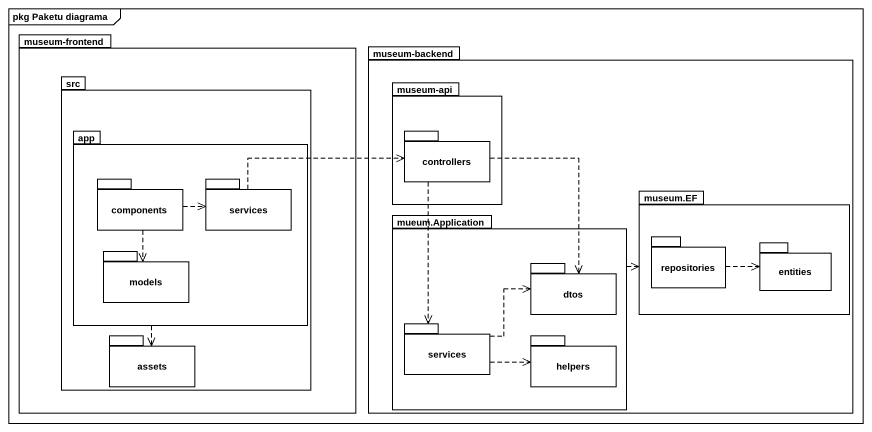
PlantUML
@startuml
mainframe pkg Paketu diagrama
package "museum-frontend" as museum_frontend {
  package src {
    package app {
      package components {
      }
      package services {
      }
      package models {
      }
    }
    package assets {
    }
  }
}
package "museum-backend" as museum_backend {
  package "museum-api" as museum_api {
    package controllers {
    }
  }
  package "museum.EF" as museum_EF {
    package repositories {
    }
    package entities {
    }
  }
  package "mueum.Application" as mueum_Application {
    package dtos {
    }
    package "services" as services_2 {
    }
    package helpers {
    }
  }
}
app ..> assets
controllers ..> dtos
controllers ..> services_2
components .right.> services
components ..> models
services .right.> controllers
mueum_Application .right.> museum_EF
repositories .right.> entities
services_2 .right.> dtos
services_2 .right.> helpers
@enduml
